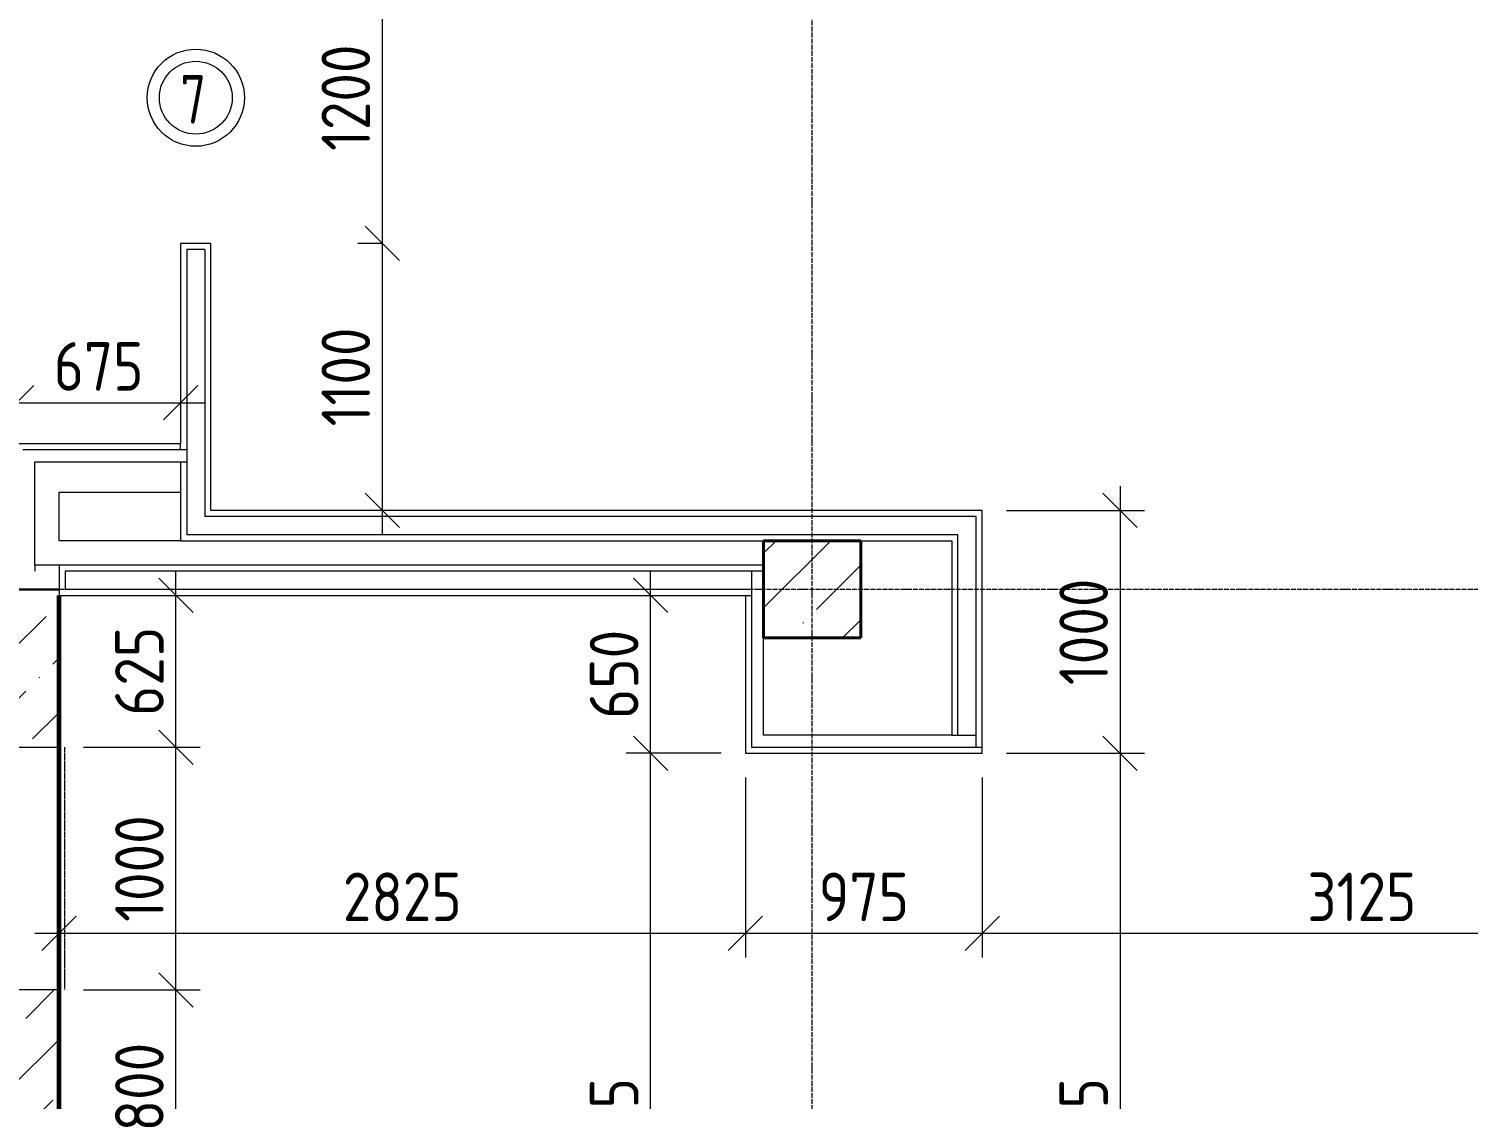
# Model space of a CAD drawing. Header units: millimetres. Extents: x -56773 to 221258, y -262288 to 26541.
# Drawn here: x -15541 to -9616, y -32360 to -27951 of the extents above; entities that cross this region are included whole.
import ezdxf

# ---------------------------------------------------------------- set-up
doc = ezdxf.new("R2010")
doc.units = ezdxf.units.MM
doc.linetypes.add('ADSK_Линия сетки', pattern=[25, 20, -2.5, 0, -2.5])
doc.linetypes.add('ADSK_Штриховая_ш2 п1_5', pattern=[4.5, 3, -1.5])
for name, color, linetype, lineweight in [('3.1 Штукатурка внешн стен для инвесторов', 5, 'Continuous', 60), ('Двери', 7, 'Continuous', 9), ('Марки дверей', 7, 'Continuous', 20), ('Несущие колонны', 7, 'Continuous', 18), ('Оси', 7, 'Continuous', 9), ('Перекрытие', 7, 'Continuous', 18), ('Размеры', 7, 'Continuous', 9), ('Стены наружные', 7, 'Continuous', 18), ('Стены несущие', 7, 'Continuous', 30), ('Стены отделка', 7, 'Continuous', 30), ('Стены штриховка', 7, 'Continuous', 9)]:
    doc.layers.add(name, color=color, linetype=linetype, lineweight=lineweight)
doc.styles.add('GOST Common_3', font='', dxfattribs={"width": 0.9, "height": 200})
doc.styles.add('GOST Common_B', font='', dxfattribs={"width": 0.8, "height": 200})
doc.styles.get('GOST Common_3').set_extended_font_data('GOST Common')
doc.styles.get('GOST Common_B').set_extended_font_data('GOST Common', bold=True)
doc.dimstyles.new('ADSK_Основной_2_0', dxfattribs={"dimscale": 304.8, "dimtxt": 201.142999, "dimasz": 0.463911, "dimexe": 0.328084, "dimexo": 0.328084, "dimgap": 0.164042, "dimtad": 1, "dimdec": 3, "dimrnd": 0.001, "dimdsep": 46, "dimtxsty": 'GOST Common_3', "dimblk1": 'OBLIQUE', "dimblk2": 'OBLIQUE', "dimsah": 1, "dimcen": 0.09, "dimdle": 0.328084, "dimazin": 2, "dimtfac": 1, "dimtdec": 4, "dimtix": 1, "dimtmove": 0, "dimatfit": 3, "dimfxl": 1, "dimtvp": 1, "dimtolj": 1, "dimtzin": 0, "dimlwd": 20, "dimlwe": 20, "dimarcsym": 2})
doc.dimstyles.new('ADSK_Основной_2_0_2', dxfattribs={"dimscale": 304.8, "dimtxt": 201.142999, "dimasz": 0.463911, "dimexe": 0.328084, "dimexo": 0.328084, "dimgap": 0.164042, "dimtad": 1, "dimdec": 3, "dimrnd": 0.001, "dimdsep": 46, "dimtxsty": 'GOST Common_3', "dimblk1": 'OBLIQUE', "dimblk2": 'OBLIQUE', "dimsah": 1, "dimcen": 0.09, "dimdle": 0.328084, "dimazin": 2, "dimtfac": 1, "dimtdec": 4, "dimtix": 1, "dimtmove": 0, "dimatfit": 3, "dimfxl": 1, "dimtvp": 1, "dimtolj": 1, "dimtzin": 0, "dimlwd": 20, "dimlwe": 20, "dimarcsym": 2})

# ---------------------------------------------------------------- blocks, each defined once
blk = doc.blocks.new('ADSK_КолоннаЖБ_Прямоугольная - 400x400 мм-1807142-Кладочный план 1-го этажа')
at = {"layer": 'Несущие колонны', "lineweight": 40}
for p, q in [((-200, 200), (200, 200)), ((-200, -200), (-200, 200)), ((200, 200), (200, -200)), ((200, -200), (-200, -200))]:
    blk.add_line(p, q, dxfattribs=at)
blk = doc.blocks.new('ADSK_Дверь_Проем - ADSK_Дверь_Проем-730830-Кладочный план 1-го этажа')
at = {"layer": 'Двери', "linetype": 'ADSK_Штриховая_ш2 п1_5'}
for p, q in [((-500, 100), (500, 100)), ((-500, -100), (500, -100))]:
    blk.add_line(p, q, dxfattribs=at)
blk = doc.blocks.new('ADSK_Дверь_Проем - ADSK_Дверь_Проем-3382545-Кладочный план 1-го этажа')
at = {"layer": 'Двери', "linetype": 'ADSK_Штриховая_ш2 п1_5'}
for p, q in [((-499.9, 11), (499.9, 11)), ((-499.9, -11), (499.9, -11))]:
    blk.add_line(p, q, dxfattribs=at)
blk = doc.blocks.new('_Oblique')
at = {"color": 0, "linetype": 'ByBlock', "lineweight": -2}
blk.add_line((-0.5, -0.5), (0.5, 0.5), dxfattribs=at)
blk = doc.blocks.new('*D4088')
at = {"layer": 'Defpoints', "color": 0, "lineweight": 25, "transparency": 16777216}
for p in [(-13986, -27634.7), (-14086, -28834.7), (-13986, -28834.7)]:
    blk.add_point(p, dxfattribs=at)
at = {"layer": 'Размеры', "color": 0, "lineweight": 20, "transparency": 16777216}
for p, q in [((-14086, -27534.7), (-14086, -28934.7)), ((-14086, -27634.7), (-14186, -27634.7)), ((-14086, -28834.7), (-14186, -28834.7))]:
    blk.add_line(p, q, dxfattribs=at)
at = {"layer": 'Размеры', "color": 0, "lineweight": 20, "transparency": 16777216, "xscale": 141.4, "yscale": 141.4, "zscale": 141.4}
for p, rotation in [((-14086, -27634.7), 90), ((-14086, -28834.7), 270)]:
    blk.add_blockref('_Oblique', p, dxfattribs=dict(at, rotation=rotation))
at = {"layer": 'Размеры', "color": 0, "lineweight": 9, "transparency": 16777216, "insert": (-14236, -28234.7), "char_height": 200, "width": 560.473, "attachment_point": 5, "rotation": 90, "style": 'GOST Common_3'}
blk.add_mtext('\\A1;1200', dxfattribs=at)
blk = doc.blocks.new('*D4089')
at = {"layer": 'Defpoints', "color": 0, "lineweight": 25, "transparency": 16777216}
for p in [(-13986, -28834.7), (-14086, -29934.7), (-13986, -29934.7)]:
    blk.add_point(p, dxfattribs=at)
at = {"layer": 'Размеры', "color": 0, "lineweight": 20, "transparency": 16777216}
for p, q in [((-14086, -28734.7), (-14086, -30034.7)), ((-14086, -28834.7), (-14186, -28834.7)), ((-14086, -29934.7), (-14186, -29934.7))]:
    blk.add_line(p, q, dxfattribs=at)
at = {"layer": 'Размеры', "color": 0, "lineweight": 20, "transparency": 16777216, "xscale": 141.4, "yscale": 141.4, "zscale": 141.4}
for p, rotation in [((-14086, -28834.7), 90), ((-14086, -29934.7), 270)]:
    blk.add_blockref('_Oblique', p, dxfattribs=dict(at, rotation=rotation))
at = {"layer": 'Размеры', "color": 0, "lineweight": 9, "transparency": 16777216, "insert": (-14236, -29384.7), "char_height": 200, "width": 515.472, "attachment_point": 5, "rotation": 90, "style": 'GOST Common_3'}
blk.add_mtext('\\A1;1100', dxfattribs=at)
blk = doc.blocks.new('*D4090')
at = {"layer": 'Defpoints', "color": 0, "lineweight": 25, "transparency": 16777216}
for p in [(-18266.1, -29391.3), (-15591.1, -29491.3), (-15591.1, -29659.7)]:
    blk.add_point(p, dxfattribs=at)
at = {"layer": 'Размеры', "color": 0, "lineweight": 20, "transparency": 16777216}
for p, q in [((-15591.1, -29559.7), (-15591.1, -29391.3)), ((-18366.1, -29491.3), (-15491.1, -29491.3)), ((-18266.1, -29491.3), (-18266.1, -29591.3))]:
    blk.add_line(p, q, dxfattribs=at)
at = {"layer": 'Размеры', "color": 0, "lineweight": 20, "transparency": 16777216, "xscale": 141.4, "yscale": 141.4, "zscale": 141.4, "rotation": 180}
blk.add_blockref('_Oblique', (-18266.1, -29491.3), dxfattribs=at)
at = {"layer": 'Размеры', "color": 0, "lineweight": 20, "transparency": 16777216, "xscale": 141.4, "yscale": 141.4, "zscale": 141.4}
blk.add_blockref('_Oblique', (-15591.1, -29491.3), dxfattribs=at)
at = {"layer": 'Размеры', "color": 0, "lineweight": 9, "transparency": 16777216, "insert": (-16928.6, -29341.3), "char_height": 200, "width": 605.475, "attachment_point": 5, "style": 'GOST Common_3'}
blk.add_mtext('\\A1;2675', dxfattribs=at)
blk = doc.blocks.new('*D4091')
at = {"layer": 'Defpoints', "color": 0, "lineweight": 25, "transparency": 16777216}
for p in [(-14916.1, -29391.3), (-14916.1, -29491.3), (-15591.1, -29659.7)]:
    blk.add_point(p, dxfattribs=at)
at = {"layer": 'Размеры', "color": 0, "lineweight": 20, "transparency": 16777216}
for p, q in [((-15591.1, -29559.7), (-15591.1, -29391.3)), ((-15691.1, -29491.3), (-14816.1, -29491.3)), ((-14916.1, -29491.3), (-14916.1, -29591.3))]:
    blk.add_line(p, q, dxfattribs=at)
at = {"layer": 'Размеры', "color": 0, "lineweight": 20, "transparency": 16777216, "xscale": 141.4, "yscale": 141.4, "zscale": 141.4, "rotation": 180}
blk.add_blockref('_Oblique', (-15591.1, -29491.3), dxfattribs=at)
at = {"layer": 'Размеры', "color": 0, "lineweight": 20, "transparency": 16777216, "xscale": 141.4, "yscale": 141.4, "zscale": 141.4}
blk.add_blockref('_Oblique', (-14916.1, -29491.3), dxfattribs=at)
at = {"layer": 'Размеры', "color": 0, "lineweight": 9, "transparency": 16777216, "insert": (-15253.6, -29341.3), "char_height": 200, "width": 454.106, "attachment_point": 5, "style": 'GOST Common_3'}
blk.add_mtext('\\A1;675', dxfattribs=at)
blk = doc.blocks.new('*D4094')
at = {"layer": 'Defpoints', "color": 0, "lineweight": 25, "transparency": 16777216}
for p in [(-11616.1, -29934.7), (-11616.1, -30934.7), (-11048.5, -30934.7)]:
    blk.add_point(p, dxfattribs=at)
at = {"layer": 'Размеры', "color": 0, "lineweight": 20, "transparency": 16777216}
for p, q in [((-11048.5, -29834.7), (-11048.5, -31034.7)), ((-11516.1, -29934.7), (-10948.5, -29934.7)), ((-11516.1, -30934.7), (-10948.5, -30934.7))]:
    blk.add_line(p, q, dxfattribs=at)
at = {"layer": 'Размеры', "color": 0, "lineweight": 20, "transparency": 16777216, "xscale": 141.4, "yscale": 141.4, "zscale": 141.4}
for p, rotation in [((-11048.5, -29934.7), 90), ((-11048.5, -30934.7), 270)]:
    blk.add_blockref('_Oblique', p, dxfattribs=dict(at, rotation=rotation))
at = {"layer": 'Размеры', "color": 0, "lineweight": 9, "transparency": 16777216, "insert": (-11198.5, -30434.7), "char_height": 200, "width": 560.473, "attachment_point": 5, "rotation": 90, "style": 'GOST Common_3'}
blk.add_mtext('\\A1;1000', dxfattribs=at)
blk = doc.blocks.new('*D4095')
at = {"layer": 'Defpoints', "color": 0, "lineweight": 25, "transparency": 16777216}
for p in [(-11616.1, -30934.7), (-11616.1, -34059.7), (-11048.5, -34059.7)]:
    blk.add_point(p, dxfattribs=at)
at = {"layer": 'Размеры', "color": 0, "lineweight": 20, "transparency": 16777216}
for p, q in [((-11048.5, -30834.7), (-11048.5, -34159.7)), ((-11516.1, -30934.7), (-10948.5, -30934.7)), ((-11516.1, -34059.7), (-10948.5, -34059.7))]:
    blk.add_line(p, q, dxfattribs=at)
at = {"layer": 'Размеры', "color": 0, "lineweight": 20, "transparency": 16777216, "xscale": 141.4, "yscale": 141.4, "zscale": 141.4}
for p, rotation in [((-11048.5, -30934.7), 90), ((-11048.5, -34059.7), 270)]:
    blk.add_blockref('_Oblique', p, dxfattribs=dict(at, rotation=rotation))
at = {"layer": 'Размеры', "color": 0, "lineweight": 9, "transparency": 16777216, "insert": (-11198.5, -32497.2), "char_height": 200, "width": 560.473, "attachment_point": 5, "rotation": 90, "style": 'GOST Common_3'}
blk.add_mtext('\\A1;3125', dxfattribs=at)
blk = doc.blocks.new('*D4099')
at = {"layer": 'Defpoints', "color": 0, "lineweight": 25, "transparency": 16777216}
for p in [(-15416.1, -31909.7), (-14935.7, -31909.7), (-15416.1, -32709.7)]:
    blk.add_point(p, dxfattribs=at)
at = {"layer": 'Размеры', "color": 0, "lineweight": 20, "transparency": 16777216}
for p, q in [((-14935.7, -32809.7), (-14935.7, -31809.7)), ((-15316.1, -31909.7), (-14835.7, -31909.7)), ((-15316.1, -32709.7), (-14835.7, -32709.7))]:
    blk.add_line(p, q, dxfattribs=at)
at = {"layer": 'Размеры', "color": 0, "lineweight": 20, "transparency": 16777216, "xscale": 141.4, "yscale": 141.4, "zscale": 141.4}
for p, rotation in [((-14935.7, -31909.7), 90), ((-14935.7, -32709.7), 270)]:
    blk.add_blockref('_Oblique', p, dxfattribs=dict(at, rotation=rotation))
at = {"layer": 'Размеры', "color": 0, "lineweight": 9, "transparency": 16777216, "insert": (-15085.7, -32309.7), "char_height": 200, "width": 454.106, "attachment_point": 5, "rotation": 90, "style": 'GOST Common_3'}
blk.add_mtext('\\A1;800', dxfattribs=at)
blk = doc.blocks.new('*D4100')
at = {"layer": 'Defpoints', "color": 0, "lineweight": 25, "transparency": 16777216}
for p in [(-15416.1, -30909.7), (-14935.7, -30909.7), (-15416.1, -31909.7)]:
    blk.add_point(p, dxfattribs=at)
at = {"layer": 'Размеры', "color": 0, "lineweight": 20, "transparency": 16777216}
for p, q in [((-14935.7, -32009.7), (-14935.7, -30809.7)), ((-15316.1, -30909.7), (-14835.7, -30909.7)), ((-15316.1, -31909.7), (-14835.7, -31909.7))]:
    blk.add_line(p, q, dxfattribs=at)
at = {"layer": 'Размеры', "color": 0, "lineweight": 20, "transparency": 16777216, "xscale": 141.4, "yscale": 141.4, "zscale": 141.4}
for p, rotation in [((-14935.7, -30909.7), 90), ((-14935.7, -31909.7), 270)]:
    blk.add_blockref('_Oblique', p, dxfattribs=dict(at, rotation=rotation))
at = {"layer": 'Размеры', "color": 0, "lineweight": 9, "transparency": 16777216, "insert": (-15085.7, -31409.7), "char_height": 200, "width": 560.473, "attachment_point": 5, "rotation": 90, "style": 'GOST Common_3'}
blk.add_mtext('\\A1;1000', dxfattribs=at)
blk = doc.blocks.new('*D4101')
at = {"layer": 'Defpoints', "color": 0, "lineweight": 25, "transparency": 16777216}
for p in [(-15035.7, -30284.7), (-14935.7, -30284.7), (-15416.1, -30909.7)]:
    blk.add_point(p, dxfattribs=at)
at = {"layer": 'Размеры', "color": 0, "lineweight": 20, "transparency": 16777216}
for p, q in [((-14935.7, -31009.7), (-14935.7, -30184.7)), ((-14935.7, -30284.7), (-14835.7, -30284.7)), ((-15316.1, -30909.7), (-14835.7, -30909.7))]:
    blk.add_line(p, q, dxfattribs=at)
at = {"layer": 'Размеры', "color": 0, "lineweight": 20, "transparency": 16777216, "xscale": 141.4, "yscale": 141.4, "zscale": 141.4}
for p, rotation in [((-14935.7, -30284.7), 90), ((-14935.7, -30909.7), 270)]:
    blk.add_blockref('_Oblique', p, dxfattribs=dict(at, rotation=rotation))
at = {"layer": 'Размеры', "color": 0, "lineweight": 9, "transparency": 16777216, "insert": (-15085.7, -30597.2), "char_height": 200, "width": 454.106, "attachment_point": 5, "rotation": 90, "style": 'GOST Common_3'}
blk.add_mtext('\\A1;625', dxfattribs=at)
blk = doc.blocks.new('*D4102')
at = {"layer": 'Defpoints', "color": 0, "lineweight": 25, "transparency": 16777216}
for p in [(-12591.1, -30934.7), (-15416.1, -31576.1), (-12591.1, -31676.1)]:
    blk.add_point(p, dxfattribs=at)
at = {"layer": 'Размеры', "color": 0, "lineweight": 20, "transparency": 16777216}
for p, q in [((-12591.1, -31034.7), (-12591.1, -31776.1)), ((-15516.1, -31676.1), (-12491.1, -31676.1)), ((-15416.1, -31676.1), (-15416.1, -31776.1))]:
    blk.add_line(p, q, dxfattribs=at)
at = {"layer": 'Размеры', "color": 0, "lineweight": 20, "transparency": 16777216, "xscale": 141.4, "yscale": 141.4, "zscale": 141.4, "rotation": 180}
blk.add_blockref('_Oblique', (-15416.1, -31676.1), dxfattribs=at)
at = {"layer": 'Размеры', "color": 0, "lineweight": 20, "transparency": 16777216, "xscale": 141.4, "yscale": 141.4, "zscale": 141.4}
blk.add_blockref('_Oblique', (-12591.1, -31676.1), dxfattribs=at)
at = {"layer": 'Размеры', "color": 0, "lineweight": 9, "transparency": 16777216, "insert": (-14003.6, -31526.1), "char_height": 200, "width": 605.475, "attachment_point": 5, "style": 'GOST Common_3'}
blk.add_mtext('\\A1;2825', dxfattribs=at)
blk = doc.blocks.new('*D4103')
at = {"layer": 'Defpoints', "color": 0, "lineweight": 25, "transparency": 16777216}
for p in [(-12591.1, -30934.7), (-11616.1, -30934.7), (-11616.1, -31676.1)]:
    blk.add_point(p, dxfattribs=at)
at = {"layer": 'Размеры', "color": 0, "lineweight": 20, "transparency": 16777216}
for p, q in [((-12591.1, -31034.7), (-12591.1, -31776.1)), ((-11616.1, -31034.7), (-11616.1, -31776.1)), ((-12691.1, -31676.1), (-11516.1, -31676.1))]:
    blk.add_line(p, q, dxfattribs=at)
at = {"layer": 'Размеры', "color": 0, "lineweight": 20, "transparency": 16777216, "xscale": 141.4, "yscale": 141.4, "zscale": 141.4, "rotation": 180}
blk.add_blockref('_Oblique', (-12591.1, -31676.1), dxfattribs=at)
at = {"layer": 'Размеры', "color": 0, "lineweight": 20, "transparency": 16777216, "xscale": 141.4, "yscale": 141.4, "zscale": 141.4}
blk.add_blockref('_Oblique', (-11616.1, -31676.1), dxfattribs=at)
at = {"layer": 'Размеры', "color": 0, "lineweight": 9, "transparency": 16777216, "insert": (-12103.6, -31526.1), "char_height": 200, "width": 454.106, "attachment_point": 5, "style": 'GOST Common_3'}
blk.add_mtext('\\A1;975', dxfattribs=at)
blk = doc.blocks.new('*D4104')
at = {"layer": 'Defpoints', "color": 0, "lineweight": 25, "transparency": 16777216}
for p in [(-12981.6, -30934.7), (-12591.1, -30934.7), (-13081.5, -34059.7)]:
    blk.add_point(p, dxfattribs=at)
at = {"layer": 'Размеры', "color": 0, "lineweight": 20, "transparency": 16777216}
for p, q in [((-12981.6, -34159.7), (-12981.6, -30834.7)), ((-12691.1, -30934.7), (-13081.6, -30934.7)), ((-12981.5, -34059.7), (-12881.6, -34059.7))]:
    blk.add_line(p, q, dxfattribs=at)
at = {"layer": 'Размеры', "color": 0, "lineweight": 20, "transparency": 16777216, "xscale": 141.4, "yscale": 141.4, "zscale": 141.4}
for p, rotation in [((-12981.6, -30934.7), 90), ((-12981.6, -34059.7), 270)]:
    blk.add_blockref('_Oblique', p, dxfattribs=dict(at, rotation=rotation))
at = {"layer": 'Размеры', "color": 0, "lineweight": 9, "transparency": 16777216, "insert": (-13131.6, -32497.2), "char_height": 200, "width": 560.473, "attachment_point": 5, "rotation": 90, "style": 'GOST Common_3'}
blk.add_mtext('\\A1;3125', dxfattribs=at)
blk = doc.blocks.new('*D4105')
at = {"layer": 'Defpoints', "color": 0, "lineweight": 25, "transparency": 16777216}
for p in [(-13081.5, -30284.7), (-12981.6, -30284.7), (-12591.1, -30934.7)]:
    blk.add_point(p, dxfattribs=at)
at = {"layer": 'Размеры', "color": 0, "lineweight": 20, "transparency": 16777216}
for p, q in [((-12981.6, -31034.7), (-12981.6, -30184.7)), ((-12981.5, -30284.7), (-12881.6, -30284.7)), ((-12691.1, -30934.7), (-13081.6, -30934.7))]:
    blk.add_line(p, q, dxfattribs=at)
at = {"layer": 'Размеры', "color": 0, "lineweight": 20, "transparency": 16777216, "xscale": 141.4, "yscale": 141.4, "zscale": 141.4}
for p, rotation in [((-12981.6, -30284.7), 90), ((-12981.6, -30934.7), 270)]:
    blk.add_blockref('_Oblique', p, dxfattribs=dict(at, rotation=rotation))
at = {"layer": 'Размеры', "color": 0, "lineweight": 9, "transparency": 16777216, "insert": (-13131.6, -30609.7), "char_height": 200, "width": 454.106, "attachment_point": 5, "rotation": 90, "style": 'GOST Common_3'}
blk.add_mtext('\\A1;650', dxfattribs=at)
blk = doc.blocks.new('*D4127')
at = {"layer": 'Defpoints', "color": 0, "lineweight": 25, "transparency": 16777216}
for p in [(-11616.1, -30934.7), (-8491.1, -30934.7), (-8491.1, -31676.1)]:
    blk.add_point(p, dxfattribs=at)
at = {"layer": 'Размеры', "color": 0, "lineweight": 20, "transparency": 16777216}
for p, q in [((-11616.1, -31034.7), (-11616.1, -31776.1)), ((-8491.1, -31034.7), (-8491.1, -31776.1)), ((-11716.1, -31676.1), (-8391.1, -31676.1))]:
    blk.add_line(p, q, dxfattribs=at)
at = {"layer": 'Размеры', "color": 0, "lineweight": 20, "transparency": 16777216, "xscale": 141.4, "yscale": 141.4, "zscale": 141.4, "rotation": 180}
blk.add_blockref('_Oblique', (-11616.1, -31676.1), dxfattribs=at)
at = {"layer": 'Размеры', "color": 0, "lineweight": 20, "transparency": 16777216, "xscale": 141.4, "yscale": 141.4, "zscale": 141.4}
blk.add_blockref('_Oblique', (-8491.1, -31676.1), dxfattribs=at)
at = {"layer": 'Размеры', "color": 0, "lineweight": 9, "transparency": 16777216, "insert": (-10053.6, -31526.1), "char_height": 200, "width": 560.473, "attachment_point": 5, "style": 'GOST Common_3'}
blk.add_mtext('\\A1;3125', dxfattribs=at)
blk = doc.blocks.new('М_двери1 - Марка экземпляра 2-3719212-Кладочный план 1-го этажа')
at = {"layer": 'Марки дверей'}
for radius in [2, 1.5]:
    blk.add_circle((0, 0), radius, dxfattribs=at)

msp = doc.modelspace()

# ---------------------------------------------------------------- hatches: boundary and pattern name
at = {"layer": 'Несущие колонны', "lineweight": 9}
h = msp.add_hatch(dxfattribs=at)
h.set_pattern_fill('FP_3', color=256, style=0, pattern_type=2)
h.set_pattern_definition([(45, (1283.93, -48864.63), (-224.5064, 224.5064), []), (45, (1508.44, -48864.63), (-224.5064, 224.5064), [396.875, -79.375, 3.353, -76.022])])
h.paths.add_polyline_path([(-12516.0657, -30459.6624), (-12116.0657, -30459.6624), (-12116.0657, -30059.6624), (-12516.0657, -30059.6624)])
at = {"layer": 'Стены наружные', "lineweight": 9}
h = msp.add_hatch(dxfattribs=at)
h.set_pattern_fill('FP_1', color=256, style=0, pattern_type=2)
h.set_pattern_definition([(45, (1283.93, -48864.63), (84.1895, 308.696), [396.875, -79.375, 3.353, -76.022])])
h.paths.add_polyline_path([(-15416.0657, -34059.6624), (-15416.0657, -33709.6624), (-15616.0657, -33709.6624), (-15616.0657, -34059.6624)])
h.paths.add_polyline_path([(-15416.0657, -32709.6624), (-15416.0657, -31909.6624), (-15616.0657, -31909.6624), (-15616.0657, -32709.6624)])
h.paths.add_polyline_path([(-15416.0657, -30909.6624), (-15416.0657, -30259.6624), (-15616.0657, -30259.6624), (-15616.0657, -30909.6624)])

# ---------------------------------------------------------------- linework, layer by layer
at = {"layer": '3.1 Штукатурка внешн стен для инвесторов'}
msp.add_lwpolyline([(-11616.0657, -37734.6624), (-11616.0657, -34059.6624), (-15416.0657, -34059.6624), (-15416.0657, -33738.4916), (-15416.0657, -30284.6624)], dxfattribs=at)
at = {"layer": 'Несущие колонны', "lineweight": 9}
for p, q in [((-12116.0657, -30059.6624), (-12516.0657, -30059.6624)), ((-12516.0657, -30059.6624), (-12516.0657, -30459.6624)), ((-12116.0657, -30459.6624), (-12116.0657, -30059.6624)), ((-12516.0657, -30459.6624), (-12116.0657, -30459.6624))]:
    msp.add_line(p, q, dxfattribs=at)
at = {"layer": 'Оси', "linetype": 'ADSK_Линия сетки', "lineweight": 5}
for p, q in [((-12316.0657, -59838.5137), (-12316.0657, -24363.7173)), ((-1213.4695, -30259.6624), (-23956.1623, -30259.6624))]:
    msp.add_line(p, q, dxfattribs=at)
at = {"layer": 'Перекрытие'}
for p, q in [((-15416.0657, -30059.6624), (-15416.0657, -29859.6624)), ((-15416.0657, -29859.6624), (-14916.0657, -29859.6624)), ((-14916.0657, -30059.6624), (-15416.0657, -30059.6624))]:
    msp.add_line(p, q, dxfattribs=at)
at = {"layer": 'Стены несущие', "lineweight": 9}
for p, q in [((-14791.0657, -28834.6624), (-14916.0657, -28834.6624)), ((-14916.0657, -28834.6624), (-14916.0657, -29659.6624)), ((-14791.0657, -29934.6624), (-14791.0657, -28834.6624)), ((-15516.0657, -30159.6624), (-15516.0657, -29734.6624)), ((-15516.0657, -29734.6624), (-14916.0657, -29734.6624)), ((-14916.0657, -29734.6624), (-14916.0657, -30059.6624)), ((-11616.0657, -29934.6624), (-14791.0657, -29934.6624)), ((-11616.0657, -30909.6624), (-11616.0657, -29934.6624)), ((-14916.0657, -30059.6624), (-11741.0657, -30059.6624)), ((-11741.0657, -30059.6624), (-11741.0657, -30859.6624)), ((-12516.0657, -30159.6624), (-15516.0657, -30159.6624)), ((-15416.0657, -30159.6624), (-15416.0657, -30909.6624)), ((-12516.0657, -30859.6624), (-12516.0657, -30159.6624)), ((-15416.0657, -30284.6624), (-12591.0657, -30284.6624)), ((-11741.0657, -30859.6624), (-12516.0657, -30859.6624)), ((-15616.0657, -30909.6624), (-15416.0657, -30909.6624)), ((-15416.0657, -31909.6624), (-15616.0657, -31909.6624)), ((-15416.0657, -32709.6624), (-15416.0657, -31909.6624))]:
    msp.add_line(p, q, dxfattribs=at)
at = {"layer": 'Стены несущие'}
msp.add_line((-15416.0657, -30259.6624), (-15616.0657, -30259.6624), dxfattribs=at)
at = {"layer": 'Стены отделка', "lineweight": 18}
for p, q in [((-14916.0657, -29659.6624), (-15591.0657, -29659.6624)), ((-12591.0657, -30284.6624), (-12591.0657, -30934.6624)), ((-11616.0657, -30934.6624), (-11616.0657, -30909.6624)), ((-12591.0657, -30934.6624), (-11616.0657, -30934.6624))]:
    msp.add_line(p, q, dxfattribs=at)
at = {"layer": 'Стены штриховка', "lineweight": 9}
for p, q in [((-14891.0657, -28859.6624), (-14891.0657, -30034.6624)), ((-14816.0657, -28859.6624), (-14891.0657, -28859.6624)), ((-14816.0657, -28859.6624), (-14816.0657, -29959.6624)), ((-14891.0657, -29684.6624), (-15566.0657, -29684.6624)), ((-14916.0657, -29684.6624), (-14916.0657, -29659.6624)), ((-14916.0657, -29734.6624), (-14891.0657, -29734.6624)), ((-11641.0657, -29959.6624), (-14816.0657, -29959.6624)), ((-11641.0657, -30909.6624), (-11641.0657, -29959.6624)), ((-11716.0657, -30034.6624), (-14891.0657, -30034.6624)), ((-11716.0657, -30859.6624), (-11716.0657, -30034.6624)), ((-15516.0657, -30159.6624), (-15516.0657, -30184.6624)), ((-15391.0657, -30184.6624), (-15391.0657, -30259.6624)), ((-12516.0657, -30184.6624), (-15391.0657, -30184.6624)), ((-12566.0657, -30184.6624), (-12566.0657, -30909.6624)), ((-12566.0657, -30259.6624), (-15391.0657, -30259.6624)), ((-12591.0657, -30284.6624), (-12566.0657, -30284.6624)), ((-11741.0657, -30859.6624), (-11641.0657, -30859.6624)), ((-12566.0657, -30909.6624), (-11616.0657, -30909.6624))]:
    msp.add_line(p, q, dxfattribs=at)

# ---------------------------------------------------------------- block references
at = {"layer": 'Двери'}
for name, p, rotation in [('ADSK_Дверь_Проем - ADSK_Дверь_Проем-730830-Кладочный план 1-го этажа', (-15516.0657, -31409.6624), 90.00000000000026), ('ADSK_Дверь_Проем - ADSK_Дверь_Проем-3382545-Кладочный план 1-го этажа', (-15405.0657, -31409.7514), 270.0000000000002)]:
    msp.add_blockref(name, p, dxfattribs=dict(at, rotation=rotation))
at = {"layer": 'Марки дверей', "xscale": 99.99999999999993, "yscale": 99.99999999999993, "zscale": 99.99999999999993}
msp.add_blockref('М_двери1 - Марка экземпляра 2-3719212-Кладочный план 1-го этажа', (-14853.5657, -28234.6624), dxfattribs=at)
at = {"layer": 'Несущие колонны', "lineweight": 40, "rotation": 89.9999999999999}
msp.add_blockref('ADSK_КолоннаЖБ_Прямоугольная - 400x400 мм-1807142-Кладочный план 1-го этажа', (-12316.0657, -30259.6624), dxfattribs=at)

# ---------------------------------------------------------------- texts
at = {"layer": 'Марки дверей', "lineweight": 5, "insert": (-14917.6231, -28141.0035), "char_height": 200, "width": 147.5105, "attachment_point": 1, "style": 'GOST Common_B'}
msp.add_mtext('\\fGOST Common|b1|i0|c204|p34|;\\W.8;7', dxfattribs=at)

# ---------------------------------------------------------------- dimensions: what is measured, and where the dimension line sits
at = {"layer": 'Размеры', "lineweight": 9}
for base, p1, p2, override, picture, middle in [((-14085.9883, -28834.6624), (-13986.0034, -27634.6624), (-13986.0034, -28834.6624), {"dimpost": '<>', "dimfxl": 1200}, '*D4088', (-14235.9883, -28234.6624)), ((-14085.9883, -29934.6624), (-13986.0034, -28834.6624), (-13986.0034, -29934.6624), {"dimpost": '<>', "dimfxl": 1100}, '*D4089', (-14235.9883, -29384.6624)), ((-11048.4627, -30934.6624), (-11616.0657, -29934.6624), (-11616.0657, -30934.6624), {"dimpost": '<>', "dimfxl": 1000}, '*D4094', (-11198.4627, -30434.6624)), ((-14935.7042, -30284.6624), (-15416.0657, -30909.6624), (-15035.6891, -30284.6624), {"dimpost": '<>', "dimfxl": 731.649731}, '*D4101', (-15085.7042, -30597.1624)), ((-12981.5517, -30284.6624), (-12591.0657, -30934.6624), (-13081.5366, -30284.6624), {"dimpost": '<>', "dimfxl": 814.285994}, '*D4105', (-13131.5517, -30609.6624)), ((-14935.7042, -30909.6624), (-15416.0657, -31909.6624), (-15416.0657, -30909.6624), {"dimpost": '<>', "dimfxl": 1000}, '*D4100', (-15085.7042, -31409.6624)), ((-12981.5517, -30934.6624), (-13081.5366, -34059.6624), (-12591.0657, -30934.6624), {"dimpost": '<>', "dimfxl": 3163.255709}, '*D4104', (-13131.5517, -32497.1624)), ((-11048.4627, -34059.6624), (-11616.0657, -30934.6624), (-11616.0657, -34059.6624), {"dimpost": '<>', "dimfxl": 3125}, '*D4095', (-11198.4627, -32497.1624)), ((-14935.7042, -31909.6624), (-15416.0657, -32709.6624), (-15416.0657, -31909.6624), {"dimpost": '<>', "dimfxl": 800}, '*D4099', (-15085.7042, -32309.6624))]:
    dim = msp.add_linear_dim(base=base, p1=p1, p2=p2, angle=90, dimstyle='ADSK_Основной_2_0', override=override, dxfattribs=at)
    dim.commit()
    dim.dimension.update_dxf_attribs({"geometry": picture, "text_midpoint": middle})
for base, p1, p2, dimstyle, override, picture, middle in [((-15591.0657, -29491.2708), (-18266.0657, -29391.2859), (-15591.0657, -29659.6624), 'ADSK_Основной_2_0', {"dimpost": '<>', "dimfxl": 2688.429087}, '*D4090', (-16928.5657, -29341.2708)), ((-14916.0657, -29491.2708), (-15591.0657, -29659.6624), (-14916.0657, -29391.2859), 'ADSK_Основной_2_0', {"dimpost": '<>', "dimfxl": 726.395869}, '*D4091', (-15253.5657, -29341.2708)), ((-12591.0657, -31676.0721), (-15416.0657, -31576.0872), (-12591.0657, -30934.6624), 'ADSK_Основной_2_0', {"dimpost": '<>', "dimfxl": 2896.90365}, '*D4102', (-14003.5657, -31526.0721)), ((-11616.0657, -31676.0721), (-12591.0657, -30934.6624), (-11616.0657, -30934.6624), 'ADSK_Основной_2_0', {"dimpost": '<>', "dimfxl": 975}, '*D4103', (-12103.5657, -31526.0721)), ((-8491.0657, -31676.0721), (-11616.0657, -30934.6624), (-8491.0657, -30934.6624), 'ADSK_Основной_2_0_2', {"dimpost": '<>', "dimfxl": 3125}, '*D4127', (-10053.5657, -31526.0721))]:
    dim = msp.add_linear_dim(base=base, p1=p1, p2=p2, dimstyle=dimstyle, override=override, dxfattribs=at)
    dim.commit()
    dim.dimension.update_dxf_attribs({"geometry": picture, "text_midpoint": middle})

doc.saveas('drawing.dxf')
